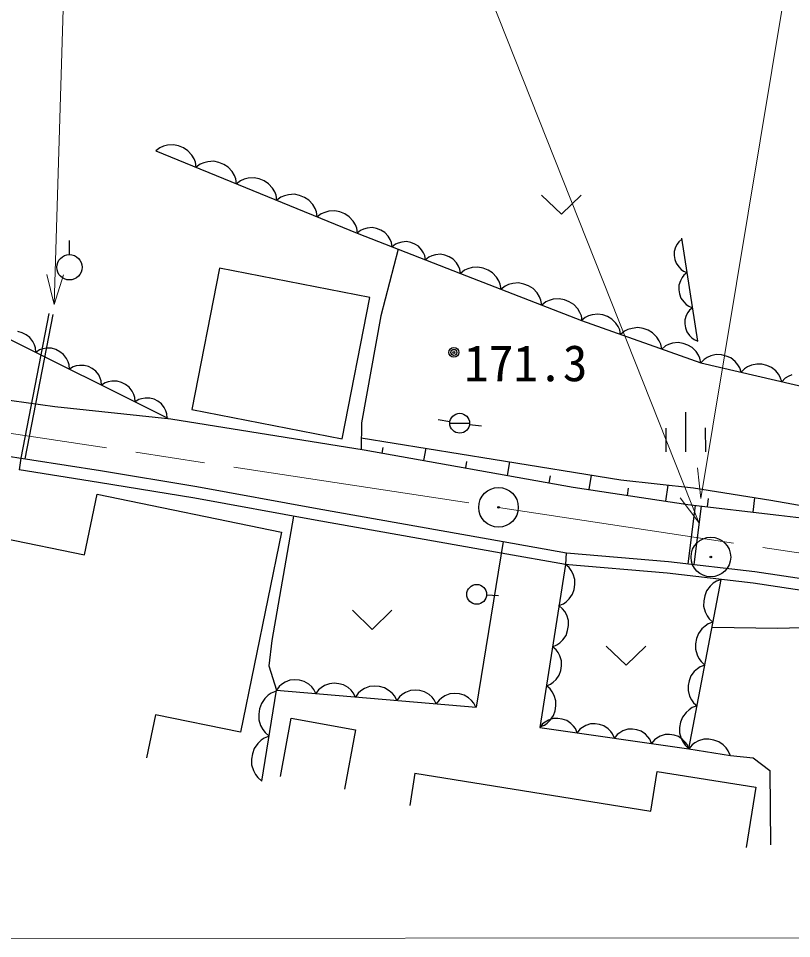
# Model space of a CAD drawing. Units: millimetres, scale not verified. Extents: x 40000 to 680000, y 20000 to 380000.
# Drawn here: x 324154 to 363202, y 272158 to 318638 of the extents above; entities that cross this region are included whole.
import ezdxf
from ezdxf.enums import TextEntityAlignment as Align

# ---------------------------------------------------------------- set-up
doc = ezdxf.new("R2010")
doc.units = ezdxf.units.MM
doc.header["$LTSCALE"] = 1000
doc.linetypes.add('CHAIN', pattern=[18.5, 12, -1.5, 3.5, -1.5])
for name, color, linetype, lineweight in [('M-BGD', 7, 'Continuous', 25), ('M-BMK', 2, 'CHAIN', 13), ('M-BMK-SRVR', 3, 'Continuous', 25), ('M-STR-HTXT', 7, 'Continuous', 13)]:
    doc.layers.add(name, color=color, linetype=linetype, lineweight=lineweight)
doc.styles.add('ＭＳ ゴシック', font='')
doc.styles.get('ＭＳ ゴシック').set_extended_font_data('MS Gothic')

msp = doc.modelspace()

# ---------------------------------------------------------------- linework, layer by layer
at = {"layer": 'M-BGD'}
for p, q in [((331303, 312106), (331097, 311953)), ((331097, 311953), (341259, 307792)), ((331475, 312178), (331303, 312106)), ((331688, 312234), (331475, 312178)), ((331983, 312256), (331688, 312234)), ((332244, 312197), (331983, 312256)), ((332488, 312097), (332244, 312197)), ((332716, 311956), (332488, 312097)), ((332911, 311734), (332716, 311956)), ((333024, 311545), (332911, 311734)), ((333096, 311372), (333024, 311545)), ((334020, 311422), (333726, 311400)), ((334281, 311363), (334020, 311422)), ((333135, 311119), (333096, 311372)), ((333340, 311272), (333135, 311119)), ((333512, 311344), (333340, 311272)), ((333726, 311400), (333512, 311344)), ((334526, 311263), (334281, 311363)), ((334753, 311122), (334526, 311263)), ((334948, 310899), (334753, 311122)), ((335061, 310710), (334948, 310899)), ((335133, 310538), (335061, 310710)), ((335172, 310284), (335133, 310538)), ((335550, 310510), (335377, 310438)), ((335763, 310566), (335550, 310510)), ((336057, 310588), (335763, 310566)), ((336318, 310529), (336057, 310588)), ((336563, 310429), (336318, 310529)), ((335377, 310438), (335172, 310284)), ((336791, 310288), (336563, 310429)), ((336985, 310065), (336791, 310288)), ((337098, 309876), (336985, 310065)), ((337170, 309704), (337098, 309876)), ((337209, 309450), (337170, 309704)), ((337415, 309604), (337209, 309450)), ((337587, 309676), (337415, 309604)), ((337800, 309732), (337587, 309676)), ((338094, 309754), (337800, 309732)), ((338356, 309695), (338094, 309754)), ((338600, 309594), (338356, 309695)), ((338828, 309454), (338600, 309594)), ((350575, 309702), (351576, 308742)), ((351576, 308742), (352576, 309703)), ((339022, 309231), (338828, 309454)), ((339135, 309042), (339022, 309231)), ((339207, 308870), (339135, 309042)), ((339246, 308616), (339207, 308870)), ((339452, 308770), (339246, 308616)), ((339624, 308842), (339452, 308770)), ((339837, 308898), (339624, 308842)), ((340132, 308920), (339837, 308898)), ((340393, 308860), (340132, 308920)), ((340637, 308760), (340393, 308860)), ((340865, 308620), (340637, 308760)), ((341060, 308397), (340865, 308620)), ((341172, 308208), (341060, 308397)), ((341245, 308036), (341172, 308208)), ((341283, 307782), (341245, 308036)), ((341434, 307928), (341259, 307792)), ((341259, 307792), (346481, 305758)), ((341582, 307993), (341434, 307928)), ((341765, 308044), (341582, 307993)), ((342019, 308068), (341765, 308044)), ((342245, 308020), (342019, 308068)), ((342458, 307937), (342245, 308020)), ((342656, 307819), (342458, 307937)), ((342828, 307630), (342656, 307819)), ((326729, 306705), (326729, 307426)), ((342928, 307469), (342828, 307630)), ((342993, 307321), (342928, 307469)), ((343030, 307102), (342993, 307321)), ((343336, 307292), (343196, 307231)), ((343510, 307341), (343336, 307292)), ((343750, 307363), (343510, 307341)), ((343965, 307318), (343750, 307363)), ((344166, 307240), (343965, 307318)), ((344354, 307128), (344166, 307240)), ((357425, 307240), (357345, 307090)), ((357510, 307356), (357425, 307240)), ((357662, 307483), (357510, 307356)), ((358462, 302342), (357655, 307529)), ((343341, 306981), (342454, 303622)), ((343196, 307231), (343030, 307102)), ((344517, 306949), (344354, 307128)), ((344612, 306796), (344517, 306949)), ((344673, 306656), (344612, 306796)), ((357275, 306872), (357273, 306665)), ((357345, 307090), (357275, 306872)), ((344708, 306449), (344673, 306656)), ((344884, 306584), (344708, 306449)), ((345031, 306649), (344884, 306584)), ((345215, 306700), (345031, 306649)), ((345469, 306724), (345215, 306700)), ((345695, 306676), (345469, 306724)), ((345908, 306594), (345695, 306676)), ((346106, 306475), (345908, 306594)), ((346277, 306286), (346106, 306475)), ((357273, 306665), (357304, 306464)), ((357304, 306464), (357369, 306267)), ((334314, 306024), (332918, 298891)), ((341899, 304540), (334314, 306024)), ((346378, 306125), (346277, 306286)), ((346443, 305977), (346378, 306125)), ((346480, 305759), (346443, 305977)), ((346684, 305915), (346481, 305758)), ((346855, 305990), (346684, 305915)), ((347068, 306049), (346855, 305990)), ((347362, 306076), (347068, 306049)), ((347624, 306021), (347362, 306076)), ((347870, 305925), (347624, 306021)), ((348100, 305788), (347870, 305925)), ((357369, 306267), (357501, 306081)), ((357501, 306081), (357623, 305962)), ((357623, 305962), (357740, 305877)), ((357740, 305877), (357924, 305802)), ((346481, 305758), (352588, 303375)), ((348298, 305569), (348100, 305788)), ((348414, 305382), (348298, 305569)), ((348489, 305211), (348414, 305382)), ((357587, 305386), (357514, 305155)), ((357672, 305545), (357587, 305386)), ((357762, 305668), (357672, 305545)), ((357924, 305802), (357762, 305668)), ((348532, 304958), (348489, 305211)), ((348735, 305115), (348532, 304958)), ((348906, 305190), (348735, 305115)), ((349118, 305249), (348906, 305190)), ((349412, 305276), (349118, 305249)), ((349674, 305221), (349412, 305276)), ((349921, 305125), (349674, 305221)), ((350151, 304988), (349921, 305125)), ((350349, 304769), (350151, 304988)), ((357514, 305155), (357511, 304936)), ((357511, 304936), (357545, 304723)), ((340503, 297407), (341899, 304540)), ((350465, 304581), (350349, 304769)), ((350540, 304410), (350465, 304581)), ((351169, 304448), (350957, 304389)), ((351463, 304475), (351169, 304448)), ((351725, 304420), (351463, 304475)), ((357545, 304723), (357613, 304515)), ((357613, 304515), (357753, 304318)), ((320026, 304272), (331699, 298446)), ((350583, 304157), (350540, 304410)), ((350786, 304314), (350583, 304157)), ((350957, 304389), (350786, 304314)), ((351971, 304324), (351725, 304420)), ((352201, 304187), (351971, 304324)), ((352399, 303968), (352201, 304187)), ((357753, 304318), (357882, 304192)), ((357882, 304192), (358006, 304102)), ((358006, 304102), (358200, 304023)), ((358200, 304023), (358048, 303896)), ((325698, 303726), (324278, 296422)), ((325895, 303688), (324475, 296384)), ((342454, 303622), (341477, 298214)), ((352515, 303781), (352399, 303968)), ((352590, 303610), (352515, 303781)), ((352777, 303531), (352588, 303375)), ((352633, 303357), (352590, 303610)), ((352938, 303607), (352777, 303531)), ((353138, 303670), (352938, 303607)), ((353418, 303705), (353138, 303670)), ((353670, 303660), (353418, 303705)), ((353908, 303576), (353670, 303660)), ((354131, 303452), (353908, 303576)), ((357883, 303629), (357813, 303412)), ((357963, 303779), (357883, 303629)), ((358048, 303896), (357963, 303779)), ((352588, 303375), (358612, 301239)), ((354327, 303249), (354131, 303452)), ((354443, 303074), (354327, 303249)), ((354520, 302913), (354443, 303074)), ((357813, 303412), (357811, 303205)), ((357811, 303205), (357843, 303003)), ((324342, 302755), (324121, 302823)), ((324546, 302653), (324342, 302755)), ((324733, 302517), (324546, 302653)), ((354568, 302673), (354520, 302913)), ((354766, 302836), (354568, 302673)), ((354935, 302916), (354766, 302836)), ((355145, 302982), (354935, 302916)), ((355438, 303018), (355145, 302982)), ((355702, 302971), (355438, 303018)), ((355951, 302883), (355702, 302971)), ((356185, 302753), (355951, 302883)), ((356390, 302540), (356185, 302753)), ((357843, 303003), (357908, 302807)), ((357908, 302807), (358040, 302621)), ((358040, 302621), (358162, 302502)), ((324887, 302313), (324733, 302517)), ((324972, 302143), (324887, 302313)), ((325023, 301990), (324972, 302143)), ((356512, 302357), (356390, 302540)), ((356592, 302188), (356512, 302357)), ((356643, 301937), (356592, 302188)), ((356993, 302169), (356832, 302093)), ((357194, 302232), (356993, 302169)), ((357473, 302267), (357194, 302232)), ((357725, 302222), (357473, 302267)), ((357963, 302138), (357725, 302222)), ((358186, 302014), (357963, 302138)), ((358162, 302502), (358278, 302417)), ((358278, 302417), (358462, 302342)), ((325040, 301769), (325023, 301990)), ((325227, 301889), (325040, 301769)), ((325380, 301940), (325227, 301889)), ((325567, 301974), (325380, 301940)), ((325822, 301974), (325567, 301974)), ((326043, 301906), (325822, 301974)), ((326247, 301804), (326043, 301906)), ((326435, 301668), (326247, 301804)), ((326588, 301464), (326435, 301668)), ((356832, 302093), (356643, 301937)), ((358382, 301811), (358186, 302014)), ((358498, 301636), (358382, 301811)), ((359401, 301659), (359127, 301593)), ((359656, 301642), (359401, 301659)), ((326673, 301294), (326588, 301464)), ((326724, 301141), (326673, 301294)), ((358575, 301475), (358498, 301636)), ((358624, 301235), (358575, 301475)), ((358783, 301414), (358612, 301239)), ((358612, 301239), (364712, 299815)), ((358934, 301509), (358783, 301414)), ((359127, 301593), (358934, 301509)), ((359902, 301585), (359656, 301642)), ((360138, 301487), (359902, 301585)), ((360354, 301307), (360138, 301487)), ((360489, 301146), (360354, 301307)), ((326741, 300920), (326724, 301141)), ((326918, 301033), (326741, 300920)), ((327063, 301082), (326918, 301033)), ((327240, 301114), (327063, 301082)), ((327482, 301114), (327240, 301114)), ((327692, 301050), (327482, 301114)), ((327885, 300953), (327692, 301050)), ((328062, 300825), (327885, 300953)), ((328207, 300631), (328062, 300825)), ((360584, 300994), (360489, 301146)), ((360659, 300761), (360584, 300994)), ((360829, 300937), (360659, 300761)), ((360981, 301031), (360829, 300937)), ((361173, 301116), (360981, 301031)), ((361447, 301181), (361173, 301116)), ((361702, 301165), (361447, 301181)), ((361948, 301107), (361702, 301165)), ((362184, 301009), (361948, 301107)), ((362401, 300829), (362184, 301009)), ((362536, 300668), (362401, 300829)), ((328288, 300470), (328207, 300631)), ((328336, 300326), (328288, 300470)), ((328353, 300116), (328336, 300326)), ((328693, 300286), (328540, 300235)), ((328880, 300321), (328693, 300286)), ((329135, 300321), (328880, 300321)), ((329356, 300253), (329135, 300321)), ((362630, 300517), (362536, 300668)), ((362705, 300283), (362630, 300517)), ((362875, 300459), (362705, 300283)), ((363027, 300553), (362875, 300459)), ((363219, 300638), (363027, 300553)), ((320186, 299844), (325993, 299034)), ((328540, 300235), (328353, 300116)), ((329560, 300151), (329356, 300253)), ((329747, 300015), (329560, 300151)), ((329900, 299811), (329747, 300015)), ((329986, 299641), (329900, 299811)), ((330037, 299488), (329986, 299641)), ((330054, 299267), (330037, 299488)), ((330231, 299380), (330054, 299267)), ((330376, 299428), (330231, 299380)), ((330553, 299461), (330376, 299428)), ((330795, 299461), (330553, 299461)), ((331004, 299397), (330795, 299461)), ((331198, 299300), (331004, 299397)), ((325993, 299034), (331854, 298418)), ((331375, 299171), (331198, 299300)), ((331520, 298978), (331375, 299171)), ((331601, 298817), (331520, 298978)), ((332918, 298891), (340503, 297407)), ((331649, 298672), (331601, 298817)), ((331665, 298463), (331649, 298672)), ((331854, 298418), (341621, 296840)), ((357844, 298749), (357845, 296747)), ((341477, 298214), (341466, 296868)), ((345945, 298264), (345352, 298354)), ((345940, 298189), (346940, 298190)), ((346937, 298130), (347533, 298059)), ((356843, 297947), (356844, 296747)), ((358845, 297949), (358846, 296748)), ((341471, 297446), (348133, 296379)), ((323068, 296611), (328295, 295794)), ((341621, 296840), (352165, 294965)), ((342525, 296679), (342577, 296970)), ((344634, 296304), (344744, 296922)), ((324278, 296422), (324186, 295829)), ((346743, 295929), (346801, 296256)), ((348133, 296379), (354571, 295327)), ((348851, 295554), (348974, 296241)), ((328201, 295201), (324186, 295829)), ((328295, 295794), (333160, 294996)), ((333058, 294405), (328201, 295201)), ((350960, 295179), (351024, 295538)), ((352981, 294840), (353092, 295569)), ((354571, 295327), (358249, 294921)), ((333160, 294996), (339242, 293878)), ((352165, 294965), (357966, 294077)), ((354915, 294544), (354971, 294912)), ((356848, 294248), (356973, 295062)), ((358249, 294921), (362157, 294298)), ((327492, 291537), (328124, 294610)), ((328124, 294610), (337447, 292693)), ((339136, 293287), (333058, 294405)), ((358961, 293960), (359011, 294380)), ((361254, 293690), (361341, 294428)), ((362157, 294298), (364677, 293857)), ((339242, 293878), (348629, 292217)), ((357966, 294077), (362552, 293538)), ((357976, 291092), (358351, 294032)), ((358274, 291058), (358650, 293996)), ((338051, 293487), (336959, 287211)), ((362552, 293538), (366188, 293133)), ((348533, 291624), (339136, 293287)), ((323395, 292379), (327492, 291537)), ((337447, 292693), (335368, 282583)), ((348629, 292217), (347277, 283840)), ((348629, 292217), (351831, 291651)), ((351777, 291053), (348533, 291624)), ((351800, 291051), (351831, 291651)), ((351831, 291651), (356979, 291206)), ((351777, 291053), (350487, 282829)), ((356919, 290608), (351753, 291055)), ((351965, 290896), (351777, 291053)), ((356979, 291206), (361341, 290708)), ((352070, 290752), (351965, 290896)), ((352169, 290567), (352070, 290752)), ((352254, 290298), (352169, 290567)), ((361261, 290113), (356919, 290608)), ((361341, 290708), (365798, 290020)), ((352217, 289793), (352257, 290042)), ((352257, 290042), (352254, 290298)), ((358017, 281749), (359642, 290298)), ((359248, 290108), (359085, 289960)), ((359402, 290213), (359248, 290108)), ((359643, 290302), (359402, 290213)), ((365705, 289427), (361261, 290113)), ((352137, 289551), (352217, 289793)), ((358906, 289725), (358814, 289473)), ((359085, 289960), (358906, 289725)), ((347798, 289519), (348397, 289485)), ((351679, 289069), (351823, 289174)), ((351823, 289174), (351973, 289321)), ((351973, 289321), (352137, 289551)), ((358764, 289214), (358758, 288946)), ((358814, 289473), (358764, 289214)), ((341020, 288739), (342021, 287779)), ((342021, 287779), (343021, 288740)), ((351451, 288977), (351679, 289069)), ((351639, 288820), (351451, 288977)), ((351745, 288676), (351639, 288820)), ((351843, 288491), (351745, 288676)), ((358758, 288946), (358839, 288662)), ((358839, 288662), (358935, 288464)), ((351929, 288222), (351843, 288491)), ((351931, 287966), (351929, 288222)), ((358935, 288464), (359040, 288310)), ((359040, 288310), (359232, 288139)), ((351811, 287475), (351892, 287717)), ((351892, 287717), (351931, 287966)), ((358674, 287797), (358495, 287562)), ((358837, 287945), (358674, 287797)), ((358991, 288050), (358837, 287945)), ((359232, 288139), (358991, 288050)), ((359183, 287883), (362504, 287843)), ((362504, 287843), (367734, 287981)), ((351648, 287245), (351811, 287475)), ((358402, 287311), (358353, 287051)), ((358495, 287562), (358402, 287311)), ((336959, 287211), (336798, 285941)), ((351126, 286901), (351353, 286993)), ((351305, 286752), (351126, 286901)), ((351353, 286993), (351497, 287098)), ((351497, 287098), (351648, 287245)), ((353845, 286935), (354847, 285975)), ((354847, 285975), (355847, 286936)), ((358353, 287051), (358347, 286784)), ((358347, 286784), (358427, 286499)), ((351405, 286615), (351305, 286752)), ((351499, 286438), (351405, 286615)), ((351580, 286182), (351499, 286438)), ((358427, 286499), (358524, 286302)), ((336798, 285941), (337183, 284701)), ((351545, 285701), (351583, 285939)), ((351583, 285939), (351580, 286182)), ((358591, 285892), (358443, 285791)), ((358524, 286302), (358629, 286147)), ((358821, 285976), (358591, 285892)), ((358629, 286147), (358821, 285976)), ((351313, 285252), (351469, 285470)), ((351469, 285470), (351545, 285701)), ((358117, 285426), (358029, 285186)), ((358288, 285650), (358117, 285426)), ((358443, 285791), (358288, 285650)), ((337449, 284999), (337319, 284890)), ((337619, 285105), (337449, 284999)), ((337868, 285205), (337619, 285105)), ((338111, 285224), (337868, 285205)), ((338350, 285204), (338111, 285224)), ((338586, 285143), (338350, 285204)), ((338815, 285003), (338586, 285143)), ((338965, 284870), (338815, 285003)), ((339613, 284935), (339443, 284829)), ((339862, 285034), (339613, 284935)), ((340105, 285054), (339862, 285034)), ((340344, 285033), (340105, 285054)), ((340580, 284973), (340344, 285033)), ((340809, 284833), (340580, 284973)), ((350816, 284924), (351032, 285012)), ((351004, 284767), (350816, 284924)), ((351032, 285012), (351169, 285112)), ((351169, 285112), (351313, 285252)), ((357982, 284938), (357976, 284683)), ((358029, 285186), (357982, 284938)), ((336453, 280115), (337183, 284701)), ((336927, 284560), (336769, 284446)), ((337176, 284660), (336927, 284560)), ((337319, 284890), (337183, 284701)), ((337183, 284701), (347277, 283840)), ((339074, 284740), (338965, 284870)), ((339177, 284531), (339074, 284740)), ((339313, 284720), (339177, 284531)), ((339443, 284829), (339313, 284720)), ((340959, 284700), (340809, 284833)), ((341068, 284570), (340959, 284700)), ((341171, 284360), (341068, 284570)), ((341314, 284559), (341171, 284360)), ((341451, 284674), (341314, 284559)), ((341629, 284785), (341451, 284674)), ((341891, 284890), (341629, 284785)), ((342146, 284910), (341891, 284890)), ((342397, 284889), (342146, 284910)), ((342644, 284825), (342397, 284889)), ((342885, 284678), (342644, 284825)), ((343042, 284538), (342885, 284678)), ((343157, 284402), (343042, 284538)), ((343531, 284480), (343401, 284371)), ((343701, 284587), (343531, 284480)), ((343950, 284686), (343701, 284587)), ((344193, 284705), (343950, 284686)), ((344432, 284685), (344193, 284705)), ((344668, 284625), (344432, 284685)), ((344897, 284484), (344668, 284625)), ((345046, 284351), (344897, 284484)), ((345944, 284516), (345695, 284416)), ((346187, 284535), (345944, 284516)), ((346426, 284515), (346187, 284535)), ((346662, 284454), (346426, 284515)), ((351109, 284623), (351004, 284767)), ((351207, 284438), (351109, 284623)), ((357976, 284683), (358053, 284411)), ((336424, 284034), (336335, 283769)), ((336604, 284285), (336424, 284034)), ((336769, 284446), (336604, 284285)), ((343264, 284182), (343157, 284402)), ((343401, 284371), (343264, 284182)), ((345156, 284221), (345046, 284351)), ((345258, 284012), (345156, 284221)), ((345395, 284201), (345258, 284012)), ((345525, 284310), (345395, 284201)), ((345695, 284416), (345525, 284310)), ((346891, 284314), (346662, 284454)), ((347040, 284181), (346891, 284314)), ((347150, 284051), (347040, 284181)), ((347252, 283842), (347150, 284051)), ((351293, 284169), (351207, 284438)), ((351295, 283913), (351293, 284169)), ((358053, 284411), (358145, 284223)), ((358145, 284223), (358246, 284075)), ((358246, 284075), (358428, 283912)), ((336335, 283769), (336292, 283496)), ((351176, 283422), (351256, 283664)), ((351256, 283664), (351295, 283913)), ((357870, 283570), (357691, 283335)), ((358033, 283718), (357870, 283570)), ((358187, 283823), (358033, 283718)), ((358428, 283912), (358187, 283823)), ((331077, 283466), (330627, 281281)), ((335368, 282583), (331077, 283466)), ((336292, 283496), (336294, 283216)), ((336294, 283216), (336387, 282922)), ((337393, 280340), (337931, 283289)), ((337931, 283289), (341170, 282699)), ((350756, 283098), (350627, 283001)), ((350923, 283189), (350756, 283098)), ((350861, 283045), (351012, 283192)), ((351165, 283270), (350923, 283189)), ((351012, 283192), (351176, 283422)), ((351396, 283275), (351165, 283270)), ((351622, 283243), (351396, 283275)), ((351843, 283173), (351622, 283243)), ((352052, 283027), (351843, 283173)), ((357599, 283084), (357549, 282824)), ((357691, 283335), (357599, 283084)), ((336387, 282922), (336495, 282718)), ((336495, 282718), (336609, 282560)), ((341170, 282699), (340624, 279700)), ((350627, 283001), (350487, 282829)), ((350487, 282829), (358017, 281749)), ((350490, 282848), (350717, 282940)), ((350717, 282940), (350861, 283045)), ((352187, 282893), (352052, 283027)), ((352283, 282764), (352187, 282893)), ((352369, 282559), (352283, 282764)), ((352509, 282731), (352369, 282559)), ((352638, 282828), (352509, 282731)), ((352805, 282920), (352638, 282828)), ((353047, 283000), (352805, 282920)), ((353278, 283005), (353047, 283000)), ((353504, 282973), (353278, 283005)), ((353724, 282903), (353504, 282973)), ((353934, 282758), (353724, 282903)), ((354068, 282623), (353934, 282758)), ((354165, 282494), (354068, 282623)), ((354687, 282650), (354520, 282558)), ((354929, 282730), (354687, 282650)), ((355160, 282735), (354929, 282730)), ((355386, 282703), (355160, 282735)), ((355606, 282633), (355386, 282703)), ((355816, 282488), (355606, 282633)), ((357549, 282824), (357543, 282557)), ((336408, 282173), (336243, 282013)), ((336566, 282287), (336408, 282173)), ((336815, 282388), (336566, 282287)), ((336609, 282560), (336815, 282388)), ((354251, 282290), (354165, 282494)), ((354391, 282462), (354251, 282290)), ((354520, 282558), (354391, 282462)), ((355950, 282353), (355816, 282488)), ((356047, 282224), (355950, 282353)), ((356133, 282020), (356047, 282224)), ((356273, 282192), (356133, 282020)), ((356402, 282288), (356273, 282192)), ((356569, 282380), (356402, 282288)), ((356811, 282460), (356569, 282380)), ((357042, 282466), (356811, 282460)), ((357268, 282433), (357042, 282466)), ((357488, 282363), (357268, 282433)), ((357698, 282218), (357488, 282363)), ((357543, 282557), (357624, 282272)), ((357624, 282272), (357721, 282075)), ((357832, 282083), (357698, 282218)), ((358505, 282139), (358319, 282041)), ((358774, 282224), (358505, 282139)), ((359030, 282225), (358774, 282224)), ((359279, 282185), (359030, 282225)), ((359521, 282104), (359279, 282185)), ((336063, 281761), (335974, 281496)), ((336243, 282013), (336063, 281761)), ((357721, 282075), (357826, 281920)), ((357826, 281920), (358017, 281749)), ((357929, 281954), (357832, 282083)), ((358015, 281750), (357929, 281954)), ((358175, 281937), (358017, 281749)), ((358017, 281749), (360120, 281412)), ((358319, 282041), (358175, 281937)), ((359750, 281939), (359521, 282104)), ((359896, 281788), (359750, 281939)), ((360001, 281644), (359896, 281788)), ((335974, 281496), (335931, 281223)), ((335931, 281223), (335933, 280943)), ((360092, 281416), (360001, 281644)), ((360120, 281412), (361258, 281286)), ((361258, 281286), (362104, 280645)), ((335933, 280943), (336026, 280649)), ((336026, 280649), (336133, 280445)), ((336133, 280445), (336248, 280287)), ((336248, 280287), (336453, 280115)), ((344179, 280511), (343918, 278886)), ((344179, 280511), (356093, 278597)), ((356093, 278597), (356415, 280604)), ((356415, 280604), (361392, 279805)), ((362104, 280645), (362140, 276893)), ((361392, 279805), (360902, 276758))]:
    msp.add_line(p, q, dxfattribs=at)
for centre, radius in [((326730, 306065), 640), ((346147, 301769), 250), ((346147, 301769), 150), ((346147, 301769), 50), ((346440, 298190), 500), ((347298, 289547), 500)]:
    msp.add_circle(centre, radius, dxfattribs=at)
at = {"layer": 'M-BMK'}
for p, q in [((316739, 298750), (348400, 293941)), ((348400, 293941), (365008, 291419))]:
    msp.add_line(p, q, dxfattribs=at)
at = {"layer": 'M-BMK-SRVR'}
for centre, radius in [((348400, 293941), 1001), ((348400, 293941), 40), ((359124, 291432), 1001), ((359124, 291432), 40)]:
    msp.add_circle(centre, radius, dxfattribs=at)
at = {"layer": 'M-STR-HTXT'}
for p, q in [((325960, 304193), (326845, 333270)), ((358517, 293179), (346731, 322909)), ((358614, 294380), (363185, 321888)), ((325960, 304193), (325585, 305706)), ((326426, 305681), (325960, 304193)), ((358614, 294380), (358446, 295929)), ((358517, 293179), (357573, 294420)), ((322060, 272158), (439500, 272242))]:
    msp.add_line(p, q, dxfattribs=at)

# ---------------------------------------------------------------- texts
at = {"layer": 'M-BGD', "style": 'ＭＳ ゴシック'}
msp.add_text('171.3', height=1833, rotation=0.041, dxfattribs=at).set_placement((346661, 299756), align=Align.BOTTOM_LEFT)

doc.saveas('drawing.dxf')
